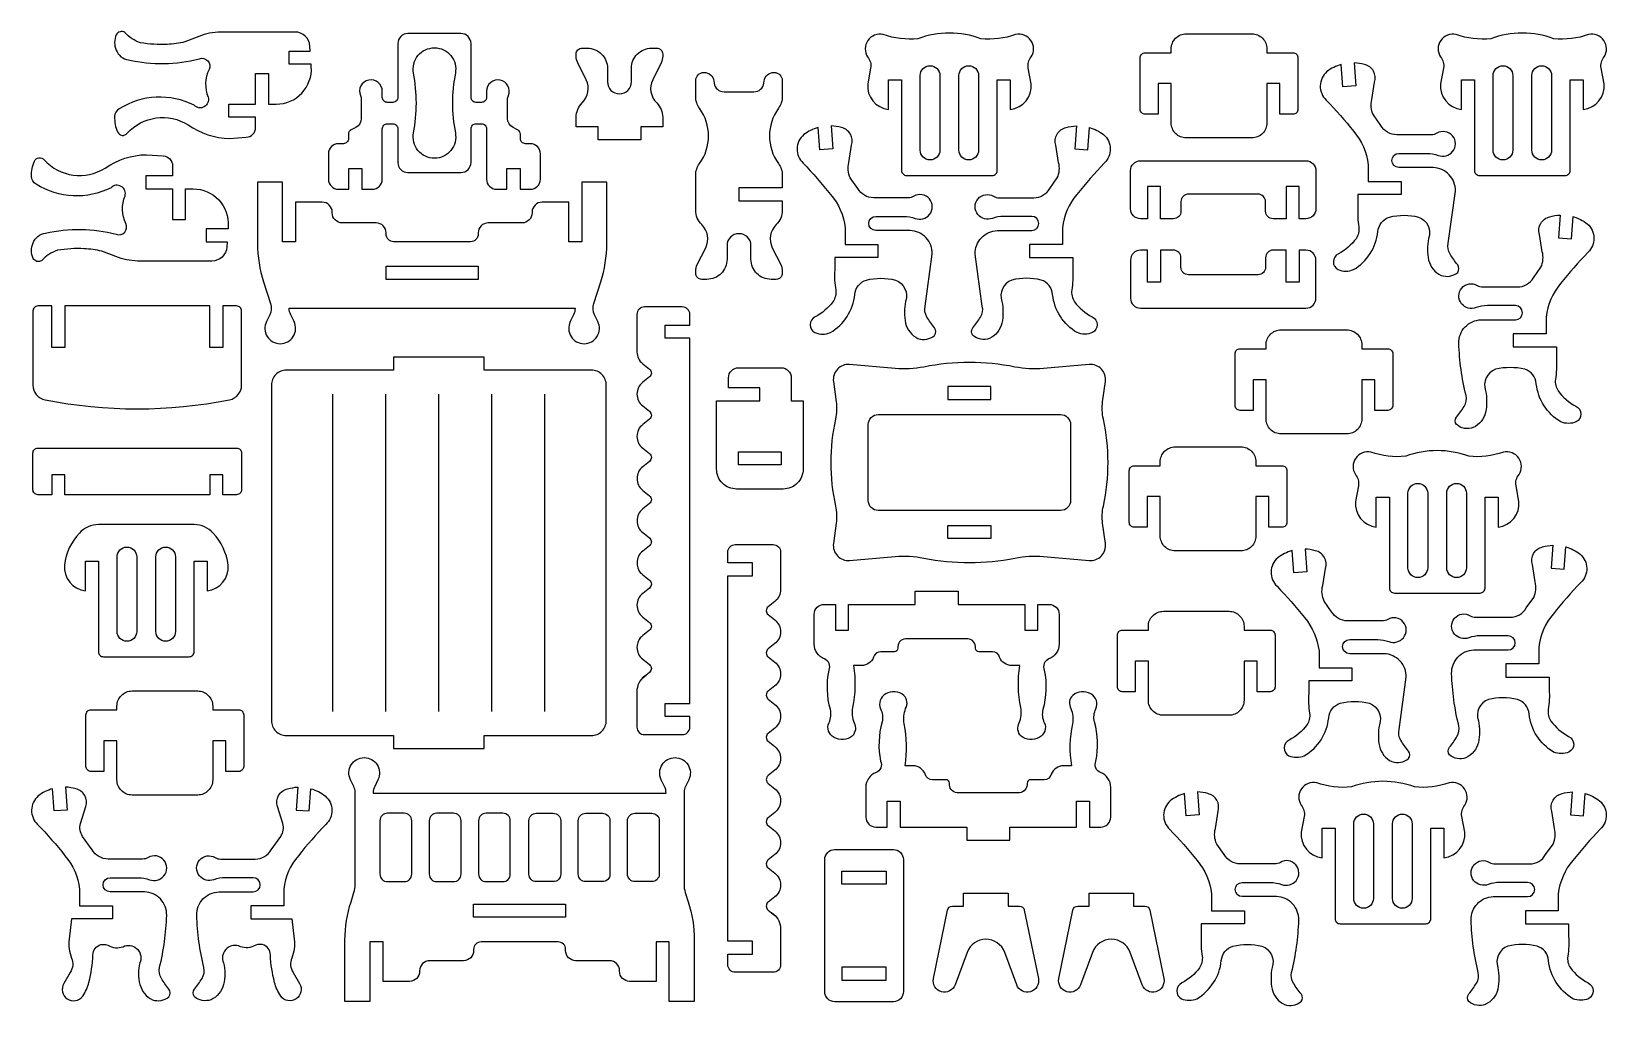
# Model space of a CAD drawing. Extents: x 660.7 to 721.1, y -10.6 to 64.2.
# Drawn here: x 660.7 to 721.1, y 26.8 to 64.2 of the extents above; entities that cross this region are included whole.
import ezdxf

# ---------------------------------------------------------------- set-up
doc = ezdxf.new("R2010")
doc.units = 0
doc.header["$MEASUREMENT"] = 0
doc.layers.add('KONTUR', color=20, linetype='CONTINUOUS')

msp = doc.modelspace()

# ---------------------------------------------------------------- linework, layer by layer
at = {"layer": 'KONTUR'}
for points in [[(669.789, 61.382), (670.082, 61.382, 0.433432), (671.425, 62.815), (671.419, 62.912), (670.575, 62.912), (670.575, 63.412), (671.386, 63.412), (671.373, 63.613, 0.395253), (670.797, 64.152), (668.048, 64.152, 0.077687), (667.212, 64.022), (666.578, 63.773, -0.042031), (665.894, 63.677, -0.051106), (664.877, 63.737, -0.13778), (664.269, 64.135, 0.443717), (663.941, 64.048, 0.213303), (663.939, 63.459, 0.283264), (664.413, 63.084, 0.123296), (667.129, 63.125, -0.670336), (667.502, 62.715, 0.213141), (667.467, 61.647, -0.77774), (666.931, 61.338, 0.263991), (664.059, 61.199, 0.272682), (663.878, 60.904, 0.117689), (663.994, 60.315, 0.58058), (664.36, 60.266, -0.364324), (666.705, 60.582, 0.149435), (668.289, 60.069), (668.929, 60.11, 0.395611), (669.289, 60.493), (669.289, 60.882), (668.258, 60.882), (668.258, 61.382), (669.289, 61.382), (669.289, 62.559), (669.789, 62.559)], [(678.987, 61.71, 0.474116), (678.672, 62.307, 0.474116), (678.15, 61.879), (678.15, 61.643, -0.414214), (677.957, 61.45), (677.746, 61.45, -0.414214), (677.553, 61.643), (677.553, 63.707, 0.414214), (677.169, 64.092), (675.13, 64.092, 0.414214), (674.745, 63.707), (674.745, 61.643, -0.414214), (674.553, 61.45), (674.342, 61.45, -0.414214), (674.149, 61.643), (674.149, 61.879, 0.474116), (673.627, 62.307, 0.474116), (673.312, 61.71, -0.10039), (673.343, 61.56), (673.343, 60.831, -0.283093), (673.131, 60.487), (672.957, 60.399, 0.283093), (672.851, 60.228), (672.851, 60.056, -0.414214), (672.659, 59.864), (672.468, 59.864, 0.414214), (672.083, 59.479), (672.083, 58.501, 0.414214), (672.468, 58.117), (672.866, 58.117), (672.866, 58.908), (673.366, 58.908), (673.366, 58.117), (673.765, 58.117, 0.414214), (674.149, 58.501), (674.149, 60.436, -0.414214), (674.342, 60.628), (674.553, 60.628, -0.414214), (674.745, 60.436), (674.745, 59.143, 0.414214), (675.13, 58.758), (677.169, 58.758, 0.414214), (677.553, 59.143), (677.553, 60.436, -0.414214), (677.746, 60.628), (677.957, 60.628, -0.414214), (678.15, 60.436), (678.15, 58.501, 0.414214), (678.534, 58.117), (678.933, 58.117), (678.933, 58.908), (679.433, 58.908), (679.433, 58.117), (679.831, 58.117, 0.414214), (680.216, 58.501), (680.216, 59.479, 0.414214), (679.831, 59.864), (679.64, 59.864, -0.414214), (679.448, 60.056), (679.448, 60.228, 0.283093), (679.342, 60.399), (679.168, 60.487, -0.283093), (678.956, 60.831), (678.956, 61.56, -0.10039)], [(695.91, 64.113, 0.088383), (694.701, 63.896, -0.111237), (693.37, 64.054, 0.672511), (692.771, 63.194, -0.226774), (692.886, 62.766), (692.774, 62.163, 0.411397), (693.573, 61.179), (693.573, 62.32), (694.073, 62.32), (694.073, 58.837, 0.414214), (694.266, 58.645), (697.555, 58.645, 0.414214), (697.747, 58.837), (697.747, 62.32), (698.247, 62.32), (698.247, 61.179, 0.411397), (699.047, 62.163), (698.934, 62.766, -0.226774), (699.049, 63.194, 0.672511), (698.451, 64.054, -0.111237), (697.119, 63.896, 0.088383)], [(704.42, 60.664), (704.42, 62.169), (703.92, 62.169), (703.92, 60.992), (703.423, 60.992, -0.414214), (703.231, 61.184), (703.231, 63.166, -0.414214), (703.423, 63.358), (704.42, 63.358), (704.42, 63.504, -0.414214), (704.997, 64.081), (707.516, 64.081, -0.414214), (708.093, 63.504), (708.093, 63.358), (709.09, 63.358, -0.414214), (709.282, 63.166), (709.282, 61.184, -0.414214), (709.09, 60.992), (708.593, 60.992), (708.593, 62.169), (708.093, 62.169), (708.093, 60.664, -0.414214), (707.516, 60.087), (704.997, 60.087, -0.414214)], [(717.893, 64.113, 0.088383), (716.684, 63.896, -0.111237), (715.352, 64.054, 0.672511), (714.754, 63.194, -0.226774), (714.869, 62.766), (714.756, 62.163, 0.411397), (715.556, 61.179), (715.556, 62.32), (716.056, 62.32), (716.056, 58.837, 0.414214), (716.248, 58.645), (719.537, 58.645, 0.414214), (719.729, 58.837), (719.729, 62.32), (720.229, 62.32), (720.229, 61.179, 0.411397), (721.029, 62.163), (720.917, 62.766, -0.226774), (721.032, 63.194, 0.672511), (720.433, 64.054, -0.111237), (719.102, 63.896, 0.088383)], [(675.347, 62.572, -0.471204), (676.149, 63.544, -0.471204), (676.952, 62.572, 0.095585), (676.952, 60.277, -0.471204), (676.149, 59.305, -0.471204), (675.347, 60.277, 0.095585)], [(682.426, 60.015), (682.426, 60.515), (681.588, 60.515), (681.588, 60.878, -0.201878), (681.82, 61.428, 0.325635), (681.971, 62.321), (681.649, 62.966, -0.116123), (681.588, 63.224), (681.588, 63.301, -0.414214), (681.819, 63.531), (682.019, 63.531, -0.414214), (682.788, 62.762), (682.788, 62.237, 1), (683.709, 62.237), (683.709, 62.762, -0.414214), (684.478, 63.531), (684.678, 63.531, -0.414214), (684.909, 63.301), (684.909, 63.224, -0.116123), (684.849, 62.966), (684.527, 62.321, 0.325635), (684.678, 61.428, -0.201878), (684.909, 60.878), (684.909, 60.515), (684.071, 60.515), (684.071, 60.015)], [(694.789, 62.478, -1), (695.545, 62.478), (695.545, 59.617, -1), (694.789, 59.617)], [(696.276, 62.478, -1), (697.031, 62.478), (697.031, 59.617, -1), (696.276, 59.617)], [(711.619, 56.663, -0.180382), (711.515, 56.218, -0.114184), (710.834, 55.635, 0.61467), (710.822, 55.029, 0.190419), (711.416, 55.029, 0.236111), (712.352, 56.492, -0.305922), (712.796, 57.049, -0.117873), (713.913, 57.049, -0.410093), (714.299, 56.225, 0.099629), (714.299, 55.396, 0.228734), (714.776, 54.809, 0.269899), (715.413, 54.924, 0.341497), (715.413, 55.212, -0.037711), (715.121, 55.626, -0.201322), (715.051, 56.042), (715.325, 58.047, 0.414214), (714.472, 58.949), (713.157, 58.949, -1), (713.157, 59.492), (714.23, 59.492, -0.088172), (714.665, 59.415, 0.31679), (715.217, 59.562, 0.844509), (714.617, 60.265, -0.139482), (714.402, 60.207), (713.079, 60.207, -0.267949), (712.464, 60.562), (712.176, 60.967, -0.174881), (712.123, 61.564), (712.227, 62.225, 0.443368), (711.836, 62.904, 0.062392), (711.442, 62.968), (711.507, 62.091), (711.008, 62.053), (710.945, 62.908, 0.096799), (710.395, 62.63, 0.444682), (710.37, 61.537, -0.025048), (711.422, 60.336, -0.150438), (711.98, 59.056), (711.98, 58.411), (713.242, 58.411), (713.242, 57.911), (711.583, 57.911), (711.583, 57.424, 0.057319)], [(716.771, 62.478, -1), (717.527, 62.478), (717.527, 59.617, -1), (716.771, 59.617)], [(718.258, 62.478, -1), (719.014, 62.478), (719.014, 59.617, -1), (718.258, 59.617)], [(689.496, 61.676, -0.158286), (689.35, 61.224, 0.324707), (689.35, 59.104, -0.158286), (689.496, 58.652), (689.496, 58.172), (687.836, 58.172), (687.836, 57.672), (689.496, 57.672), (689.496, 57.31, -0.201878), (689.265, 56.759, 0.325635), (689.114, 55.866), (689.436, 55.221, -0.116123), (689.496, 54.963), (689.496, 54.886, -0.414214), (689.266, 54.656), (689.066, 54.656, -0.414214), (688.296, 55.425), (688.296, 55.95, 1), (687.376, 55.95), (687.376, 55.425, -0.414214), (686.607, 54.656), (686.406, 54.656, -0.414214), (686.176, 54.886), (686.176, 54.963, -0.116123), (686.236, 55.221), (686.558, 55.866, 0.325635), (686.407, 56.759, -0.201878), (686.176, 57.31), (686.176, 58.652, -0.158286), (686.322, 59.104, 0.324707), (686.322, 61.224, -0.158286), (686.176, 61.676), (686.176, 62.29, -0.414214), (686.483, 62.598), (686.489, 62.598, -0.373213), (686.87, 62.268), (686.881, 62.188, 0.373213), (687.262, 61.857), (688.41, 61.857, 0.373213), (688.791, 62.188), (688.802, 62.268, -0.373213), (689.183, 62.598), (689.189, 62.598, -0.414214), (689.496, 62.29)], [(691.547, 54.243, -0.180382), (691.442, 53.799, -0.114184), (690.761, 53.215, 0.61467), (690.75, 52.61, 0.190419), (691.343, 52.61, 0.236111), (692.279, 54.073, -0.305922), (692.724, 54.63, -0.117873), (693.84, 54.63, -0.410093), (694.227, 53.806, 0.099629), (694.227, 52.977, 0.228734), (694.703, 52.389, 0.269899), (695.34, 52.505, 0.341497), (695.34, 52.793, -0.037711), (695.048, 53.206, -0.201322), (694.978, 53.623), (695.252, 55.628, 0.414214), (694.399, 56.53), (693.084, 56.53, -1), (693.084, 57.073), (694.158, 57.073, -0.088172), (694.593, 56.995, 0.31679), (695.145, 57.143, 0.844509), (694.544, 57.846, -0.139482), (694.33, 57.788), (693.006, 57.788, -0.267949), (692.392, 58.143), (692.103, 58.548, -0.174881), (692.05, 59.145), (692.155, 59.806, 0.443368), (691.763, 60.485, 0.062392), (691.369, 60.549), (691.434, 59.671), (690.936, 59.634), (690.872, 60.489, 0.096799), (690.323, 60.211, 0.444682), (690.297, 59.118, -0.025048), (691.349, 57.917, -0.150438), (691.907, 56.637), (691.907, 55.992), (693.169, 55.992), (693.169, 55.492), (691.51, 55.492), (691.51, 55.005, 0.057319)], [(700.604, 54.243, 0.180382), (700.709, 53.799, 0.114184), (701.389, 53.215, -0.61467), (701.401, 52.61, -0.190419), (700.808, 52.61, -0.236111), (699.871, 54.073, 0.305922), (699.427, 54.63, 0.117873), (698.31, 54.63, 0.410093), (697.924, 53.806, -0.099629), (697.924, 52.977, -0.228734), (697.448, 52.389, -0.269899), (696.81, 52.505, -0.341497), (696.81, 52.793, 0.037711), (697.103, 53.206, 0.201322), (697.173, 53.623), (696.899, 55.628, -0.414214), (697.751, 56.53), (699.067, 56.53, 1), (699.067, 57.073), (697.993, 57.073, 0.088172), (697.558, 56.995, -0.31679), (697.006, 57.143, -0.844509), (697.606, 57.846, 0.139482), (697.821, 57.788), (699.144, 57.788, 0.267949), (699.759, 58.143), (700.048, 58.548, 0.174881), (700.101, 59.145), (699.996, 59.806, -0.443368), (700.388, 60.485, -0.062392), (700.782, 60.549), (700.717, 59.671), (701.215, 59.634), (701.279, 60.489, -0.096799), (701.828, 60.211, -0.444682), (701.854, 59.118, 0.025048), (700.801, 57.917, 0.150438), (700.243, 56.637), (700.243, 55.992), (698.981, 55.992), (698.981, 55.492), (700.641, 55.492), (700.641, 55.005, -0.057319)], [(666.601, 58.129), (666.893, 58.129, -0.433432), (668.237, 56.695), (668.23, 56.599), (667.387, 56.599), (667.387, 56.099), (668.198, 56.099), (668.185, 55.898, -0.395253), (667.609, 55.358), (664.86, 55.358, -0.077687), (664.024, 55.489), (663.389, 55.738, 0.042031), (662.705, 55.834, 0.051106), (661.689, 55.773, 0.13778), (661.08, 55.375, -0.443717), (660.753, 55.463, -0.213303), (660.751, 56.052, -0.283264), (661.225, 56.427, -0.123296), (663.941, 56.386, 0.670336), (664.314, 56.796, -0.213141), (664.279, 57.864, 0.77774), (663.743, 58.173, -0.263991), (660.87, 58.311, -0.272682), (660.69, 58.606, -0.117689), (660.806, 59.195, -0.58058), (661.171, 59.245, 0.364324), (663.517, 58.929, -0.149435), (665.101, 59.442), (665.741, 59.401, -0.395611), (666.101, 59.017), (666.101, 58.629), (665.07, 58.629), (665.07, 58.129), (666.101, 58.129), (666.101, 56.951), (666.601, 56.951)], [(704.506, 56.983), (704.005, 56.983), (704.005, 58.215), (703.505, 58.215), (703.505, 56.983), (703.243, 56.983, -0.414214), (702.858, 57.368), (702.858, 58.825, -0.414214), (703.243, 59.21), (709.592, 59.21, -0.414214), (709.976, 58.825), (709.976, 57.368, -0.414214), (709.592, 56.983), (709.33, 56.983), (709.33, 58.215), (708.83, 58.215), (708.83, 56.983), (708.329, 56.983, -0.414214), (708.04, 57.272), (708.04, 57.639, 0.414214), (707.752, 57.927), (705.083, 57.927, 0.414214), (704.794, 57.639), (704.794, 57.272, -0.414214)], [(681.803, 58.385), (681.803, 56.102), (681.303, 56.102), (681.303, 57.617), (680.282, 57.617, 0.414214), (679.897, 57.232), (679.897, 57.208, -0.414214), (679.512, 56.823), (678.212, 56.823, 0.414214), (677.827, 56.439), (677.827, 56.391, -0.414214), (677.539, 56.102), (674.585, 56.102, -0.414214), (674.297, 56.391), (674.297, 56.439, 0.414214), (673.912, 56.823), (672.612, 56.823, -0.414214), (672.227, 57.208), (672.227, 57.232, 0.414214), (671.843, 57.617), (670.821, 57.617), (670.821, 56.102), (670.321, 56.102), (670.321, 58.385), (669.362, 58.385), (669.362, 56.033, 0.077953), (669.593, 54.561), (669.862, 53.723, -0.19395), (669.831, 53.292), (669.705, 53.034, 0.55474), (670.234, 52.187, 0.55474), (670.762, 53.034), (670.636, 53.292, -0.114229), (670.577, 53.546), (681.547, 53.546, -0.114229), (681.488, 53.292), (681.362, 53.034, 0.55474), (681.891, 52.187, 0.55474), (682.419, 53.034), (682.293, 53.292, -0.19395), (682.262, 53.723), (682.532, 54.561, 0.077953), (682.762, 56.033), (682.762, 58.385)], [(719.163, 50.818, 0.180382), (719.267, 50.373, 0.114184), (719.948, 49.79, -0.61467), (719.96, 49.184, -0.190419), (719.367, 49.184, -0.236111), (718.43, 50.647, 0.305922), (717.986, 51.204, 0.117873), (716.869, 51.204, 0.410093), (716.483, 50.38, -0.099629), (716.483, 49.551, -0.228734), (716.007, 48.964, -0.269899), (715.369, 49.079, -0.341497), (715.369, 49.368, 0.037711), (715.661, 49.781, 0.201322), (715.732, 50.197, -0.052119), (715.457, 52.202, -0.414214), (716.31, 53.104), (717.626, 53.104, 1), (717.626, 53.647), (716.552, 53.647, 0.088172), (716.117, 53.57, -0.31679), (715.565, 53.718, -0.844509), (716.165, 54.42, 0.139482), (716.38, 54.363), (717.703, 54.363, 0.267949), (718.318, 54.717), (718.607, 55.123, 0.174881), (718.66, 55.719), (718.555, 56.38, -0.443368), (718.947, 57.059, -0.062392), (719.341, 57.123), (719.275, 56.246), (719.774, 56.209), (719.838, 57.063, -0.096799), (720.387, 56.785, -0.444682), (720.412, 55.692, 0.025048), (719.36, 54.491, 0.150438), (718.802, 53.211), (718.802, 52.566), (717.54, 52.566), (717.54, 52.066), (719.2, 52.066), (719.2, 51.579, -0.057319)], [(704.506, 55.776), (704.005, 55.776), (704.005, 54.544), (703.505, 54.544), (703.505, 55.776), (703.243, 55.776, 0.414214), (702.858, 55.391), (702.858, 53.934, 0.414214), (703.243, 53.55), (709.592, 53.55, 0.414214), (709.976, 53.934), (709.976, 55.391, 0.414214), (709.592, 55.776), (709.33, 55.776), (709.33, 54.544), (708.83, 54.544), (708.83, 55.776), (708.329, 55.776, 0.414214), (708.04, 55.488), (708.04, 55.12, -0.414214), (707.752, 54.832), (705.083, 54.832, -0.414214), (704.794, 55.12), (704.794, 55.488, 0.414214)], [(661.963, 53.634), (661.963, 52.041), (661.463, 52.041), (661.463, 53.634), (660.935, 53.634, 0.414214), (660.743, 53.441), (660.743, 50.598, 0.358275), (661.208, 50.032, 0.097651), (668.285, 50.032, 0.358275), (668.75, 50.598), (668.75, 53.441, 0.414214), (668.558, 53.634), (668.03, 53.634), (668.03, 52.041), (667.53, 52.041), (667.53, 53.634)], [(684.271, 39.464, 0.229334), (683.922, 38.909), (683.922, 37.466, 0.414214), (684.211, 37.178), (685.661, 37.178, 0.414214), (685.949, 37.466), (685.949, 37.874), (685.004, 37.874), (685.004, 38.374), (685.949, 38.374), (685.949, 52.403), (685.004, 52.403), (685.004, 52.903), (685.949, 52.903), (685.949, 53.311, 0.414214), (685.661, 53.599), (684.211, 53.599, 0.414214), (683.922, 53.311), (683.922, 51.868, 0.229334), (684.141, 51.416), (684.402, 51.21, -0.484131), (684.402, 50.908), (684.142, 50.703, 0.484131), (684.142, 49.795), (684.402, 49.59, -0.484131), (684.402, 49.288), (684.142, 49.083, 0.484131), (684.142, 48.175), (684.402, 47.97, -0.484131), (684.402, 47.668), (684.142, 47.462, 0.484131), (684.142, 46.555), (684.402, 46.349, -0.484131), (684.402, 46.048), (684.142, 45.842, 0.484131), (684.142, 44.935), (684.402, 44.729, -0.484131), (684.402, 44.428), (684.142, 44.222, 0.484131), (684.142, 43.315), (684.402, 43.109, -0.484131), (684.402, 42.807), (684.142, 42.602, 0.484131), (684.142, 41.694), (684.402, 41.489, -0.484131), (684.402, 41.187), (684.142, 40.982, 0.484131), (684.142, 40.074), (684.402, 39.869, -0.484131), (684.402, 39.567), (684.142, 39.362)], [(708.059, 49.299), (708.059, 50.805), (707.559, 50.805), (707.559, 49.628), (707.063, 49.628, -0.414214), (706.871, 49.82), (706.871, 51.802, -0.414214), (707.063, 51.994), (708.059, 51.994), (708.059, 52.14, -0.414214), (708.636, 52.717), (711.156, 52.717, -0.414214), (711.733, 52.14), (711.733, 51.994), (712.73, 51.994, -0.414214), (712.922, 51.802), (712.922, 49.82, -0.414214), (712.73, 49.628), (712.233, 49.628), (712.233, 50.805), (711.733, 50.805), (711.733, 49.299, -0.414214), (711.156, 48.723), (708.636, 48.723, -0.414214)], [(682.745, 37.72), (682.745, 50.595, 0.414214), (682.168, 51.172), (678.056, 51.172), (678.056, 51.672), (674.584, 51.672), (674.584, 51.172), (670.472, 51.172, 0.414214), (669.895, 50.595), (669.895, 37.72, 0.414214), (670.472, 37.143), (674.584, 37.143), (674.584, 36.643), (678.056, 36.643), (678.056, 37.143), (682.168, 37.143, 0.414214)], [(691.359, 47.625, 0.05321), (691.538, 45.954, -0.086893), (691.564, 45.291), (691.459, 44.514, 0.481055), (692.082, 43.863), (693.832, 44.018, -0.071729), (694.928, 43.958, 0.09921), (698.426, 43.958, -0.071729), (699.522, 44.018), (701.272, 43.863, 0.481055), (701.895, 44.514), (701.79, 45.291, -0.086893), (701.816, 45.954, 0.05321), (701.995, 47.625, 0.05321), (701.816, 49.295, -0.086893), (701.79, 49.958), (701.895, 50.735, 0.481055), (701.272, 51.387), (699.522, 51.231, -0.071729), (698.426, 51.291, 0.09921), (694.928, 51.291, -0.071729), (693.832, 51.231), (692.082, 51.387, 0.481055), (691.459, 50.735), (691.564, 49.958, -0.086893), (691.538, 49.295, 0.05321)], [(687.746, 46.606, -0.414214), (686.977, 47.376), (686.977, 49.987), (688.637, 49.987), (688.637, 50.487), (687.435, 50.487), (687.435, 50.878, -0.414214), (687.819, 51.263), (689.455, 51.263, -0.414214), (689.84, 50.878), (689.84, 49.987), (690.298, 49.987), (690.298, 47.376, -0.414214), (689.528, 46.606)], [(700.173, 45.784), (693.181, 45.784, -0.414214), (692.796, 46.169), (692.796, 49.081, -0.414214), (693.181, 49.466), (700.173, 49.466, -0.414214), (700.558, 49.081), (700.558, 46.169, -0.414214)], [(667.53, 46.389), (661.963, 46.389), (661.963, 47.149), (661.463, 47.149), (661.463, 46.389), (660.935, 46.389, -0.414214), (660.743, 46.581), (660.743, 47.988, -0.414214), (660.935, 48.181), (668.558, 48.181, -0.414214), (668.75, 47.988), (668.75, 46.581, -0.414214), (668.558, 46.389), (668.03, 46.389), (668.03, 47.149), (667.53, 47.149)], [(703.999, 44.809), (703.999, 46.315), (703.499, 46.315), (703.499, 45.137), (703.002, 45.137, -0.414214), (702.81, 45.329), (702.81, 47.311, -0.414214), (703.002, 47.503), (703.999, 47.503), (703.999, 47.649, -0.414214), (704.575, 48.226), (707.095, 48.226, -0.414214), (707.672, 47.649), (707.672, 47.503), (708.669, 47.503, -0.414214), (708.861, 47.311), (708.861, 45.329, -0.414214), (708.669, 45.137), (708.172, 45.137), (708.172, 46.315), (707.672, 46.315), (707.672, 44.809, -0.414214), (707.095, 44.232), (704.575, 44.232, -0.414214)], [(714.627, 48.082, 0.088383), (713.418, 47.865, -0.111237), (712.086, 48.022, 0.672511), (711.488, 47.163, -0.226774), (711.603, 46.734), (711.491, 46.132, 0.411397), (712.29, 45.148), (712.29, 46.289), (712.79, 46.289), (712.79, 42.806, 0.414214), (712.982, 42.614), (716.271, 42.614, 0.414214), (716.464, 42.806), (716.464, 46.289), (716.964, 46.289), (716.964, 45.148, 0.411397), (717.763, 46.132), (717.651, 46.734, -0.226774), (717.766, 47.163, 0.672511), (717.168, 48.022, -0.111237), (715.836, 47.865, 0.088383)], [(713.506, 46.447, -1), (714.261, 46.447), (714.261, 43.586, -1), (713.506, 43.586)], [(714.992, 46.447, -1), (715.748, 46.447), (715.748, 43.586, -1), (714.992, 43.586)], [(666.93, 45.247), (663.256, 45.247, 0.200898), (662.527, 44.91, 0.168545), (661.957, 43.687, 0.411397), (662.756, 42.703), (662.756, 43.844), (663.256, 43.844), (663.256, 40.361, 0.414214), (663.449, 40.169), (666.738, 40.169, 0.414214), (666.93, 40.361), (666.93, 43.844), (667.43, 43.844), (667.43, 42.703, 0.411397), (668.23, 43.687, 0.168545), (667.659, 44.91, 0.200898)], [(663.972, 44.002, -1), (664.728, 44.002), (664.728, 41.141, -1), (663.972, 41.141)], [(665.459, 44.002, -1), (666.214, 44.002), (666.214, 41.141, -1), (665.459, 41.141)], [(689.085, 30.341, -0.229334), (689.434, 29.786), (689.434, 28.344, -0.414214), (689.145, 28.055), (687.695, 28.055, -0.414214), (687.407, 28.344), (687.407, 28.751), (688.352, 28.751), (688.352, 29.251), (687.407, 29.251), (687.407, 43.28), (688.352, 43.28), (688.352, 43.78), (687.407, 43.78), (687.407, 44.188, -0.414214), (687.695, 44.476), (689.145, 44.476, -0.414214), (689.434, 44.188), (689.434, 42.746, -0.229334), (689.215, 42.293), (688.954, 42.087, 0.484131), (688.954, 41.785), (689.214, 41.58, -0.484131), (689.214, 40.672), (688.954, 40.467, 0.484131), (688.954, 40.165), (689.214, 39.96, -0.484131), (689.214, 39.052), (688.954, 38.847, 0.484131), (688.954, 38.545), (689.214, 38.34, -0.484131), (689.214, 37.432), (688.954, 37.227, 0.484131), (688.954, 36.925), (689.214, 36.719, -0.484131), (689.214, 35.812), (688.954, 35.606, 0.484131), (688.954, 35.305), (689.214, 35.099, -0.484131), (689.214, 34.192), (688.954, 33.986, 0.484131), (688.954, 33.684), (689.214, 33.479, -0.484131), (689.214, 32.571), (688.954, 32.366, 0.484131), (688.954, 32.064), (689.214, 31.859, -0.484131), (689.214, 30.951), (688.954, 30.746, 0.484131), (688.954, 30.444), (689.214, 30.239)], [(709.731, 37.997, -0.180382), (709.627, 37.553, -0.114184), (708.946, 36.969, 0.61467), (708.934, 36.364, 0.190419), (709.528, 36.364, 0.236111), (710.464, 37.827, -0.305922), (710.909, 38.384, -0.117873), (712.025, 38.384, -0.410093), (712.411, 37.56, 0.099629), (712.411, 36.731, 0.228734), (712.888, 36.143, 0.269899), (713.525, 36.259, 0.341497), (713.525, 36.547, -0.037711), (713.233, 36.96, -0.201322), (713.163, 37.377), (713.437, 39.382, 0.414214), (712.584, 40.284), (711.269, 40.284, -1), (711.269, 40.827), (712.342, 40.827, -0.088172), (712.777, 40.749, 0.31679), (713.329, 40.897, 0.844509), (712.729, 41.6, -0.139482), (712.514, 41.542), (711.191, 41.542, -0.267949), (710.576, 41.897), (710.288, 42.302, -0.174881), (710.235, 42.899), (710.339, 43.56, 0.443368), (709.948, 44.239, 0.062392), (709.554, 44.303), (709.619, 43.425), (709.12, 43.388), (709.057, 44.243, 0.096799), (708.507, 43.965, 0.444682), (708.482, 42.872, -0.025048), (709.534, 41.671, -0.150438), (710.092, 40.391), (710.092, 39.746), (711.354, 39.746), (711.354, 39.246), (709.695, 39.246), (709.695, 38.759, 0.057319)], [(718.886, 38.141, 0.180382), (718.991, 37.697, 0.114184), (719.671, 37.113, -0.61467), (719.683, 36.508, -0.190419), (719.09, 36.508, -0.236111), (718.154, 37.971, 0.305922), (717.709, 38.528, 0.117873), (716.592, 38.528, 0.410093), (716.206, 37.704, -0.099629), (716.206, 36.875, -0.228734), (715.73, 36.287, -0.269899), (715.093, 36.403, -0.341497), (715.093, 36.691, 0.037711), (715.385, 37.104, 0.201322), (715.455, 37.521, -0.052119), (715.181, 39.526, -0.414214), (716.033, 40.428), (717.349, 40.428, 1), (717.349, 40.971), (716.275, 40.971, 0.088172), (715.84, 40.893, -0.31679), (715.288, 41.041, -0.844509), (715.888, 41.744, 0.139482), (716.103, 41.686), (717.427, 41.686, 0.267949), (718.041, 42.041), (718.33, 42.446, 0.174881), (718.383, 43.043), (718.278, 43.704, -0.443368), (718.67, 44.383, -0.062392), (719.064, 44.447), (718.999, 43.569), (719.497, 43.532), (719.561, 44.387, -0.096799), (720.11, 44.109, -0.444682), (720.136, 43.016, 0.025048), (719.083, 41.815, 0.150438), (718.525, 40.535), (718.525, 39.89), (717.263, 39.89), (717.263, 39.39), (718.923, 39.39), (718.923, 38.903, -0.057319)], [(696.613, 40.86), (694.227, 40.86, 0.416597), (693.926, 40.496, -0.438914), (693.801, 40.36), (693.28, 40.361, 0.358235), (693.002, 40.146, -0.29887), (692.539, 39.827), (692.228, 39.827, -0.094158), (692.191, 38.219, 0.135936), (692.25, 37.63, -0.332095), (692.182, 37.123, -0.307804), (691.486, 37.07, -0.401002), (691.29, 37.64, 0.181945), (691.343, 38.143, -0.117839), (691.29, 39.65, 0.432952), (691.113, 40.086, -0.31016), (690.722, 40.656), (690.722, 41.795, -0.414214), (691.106, 42.18), (691.536, 42.18), (691.536, 41.186), (692.036, 41.186), (692.036, 42.18), (694.596, 42.18), (694.596, 42.68), (696.245, 42.68), (696.245, 42.18), (698.805, 42.18), (698.805, 41.186), (699.305, 41.186), (699.305, 42.18), (699.734, 42.18, -0.414214), (700.119, 41.795), (700.119, 40.656, -0.31016), (699.728, 40.086, 0.432952), (699.551, 39.65, -0.117839), (699.497, 38.143, 0.181945), (699.551, 37.64, -0.401002), (699.355, 37.07, -0.307804), (698.659, 37.123, -0.332095), (698.59, 37.63, 0.135936), (698.649, 38.219, -0.094158), (698.613, 39.827), (698.302, 39.827, -0.29887), (697.838, 40.146, 0.358235), (697.56, 40.361), (697.04, 40.36, -0.438914), (696.915, 40.496, 0.416597)], [(703.543, 38.497), (703.543, 40.002), (703.043, 40.002), (703.043, 38.825), (702.546, 38.825, -0.414214), (702.354, 39.017), (702.354, 40.999, -0.414214), (702.546, 41.191), (703.543, 41.191), (703.543, 41.337, -0.414214), (704.12, 41.914), (706.639, 41.914, -0.414214), (707.216, 41.337), (707.216, 41.191), (708.213, 41.191, -0.414214), (708.405, 40.999), (708.405, 39.017, -0.414214), (708.213, 38.825), (707.716, 38.825), (707.716, 40.002), (707.216, 40.002), (707.216, 38.497, -0.414214), (706.639, 37.92), (704.12, 37.92, -0.414214)], [(663.969, 35.437), (663.969, 36.942), (663.469, 36.942), (663.469, 35.765), (662.972, 35.765, -0.414214), (662.78, 35.957), (662.78, 37.939, -0.414214), (662.972, 38.131), (663.969, 38.131), (663.969, 38.277, -0.414214), (664.546, 38.854), (667.066, 38.854, -0.414214), (667.643, 38.277), (667.643, 38.131), (668.639, 38.131, -0.414214), (668.831, 37.939), (668.831, 35.957, -0.414214), (668.639, 35.765), (668.143, 35.765), (668.143, 36.942), (667.643, 36.942), (667.643, 35.437, -0.414214), (667.066, 34.86), (664.546, 34.86, -0.414214)], [(698.594, 34.95), (696.208, 34.95, -0.416597), (695.907, 35.313, 0.438914), (695.781, 35.449), (695.261, 35.448, -0.358235), (694.983, 35.663, 0.29887), (694.52, 35.982), (694.209, 35.982, 0.094158), (694.172, 37.59, -0.135936), (694.231, 38.179, 0.332095), (694.163, 38.686, 0.307804), (693.467, 38.739, 0.401002), (693.271, 38.169, -0.181945), (693.324, 37.666, 0.117839), (693.271, 36.159, -0.432952), (693.094, 35.723, 0.31016), (692.702, 35.153), (692.702, 34.014, 0.414214), (693.087, 33.629), (693.517, 33.629), (693.517, 34.623), (694.017, 34.623), (694.017, 33.629), (696.577, 33.629), (696.577, 33.129), (698.226, 33.129), (698.226, 33.629), (700.785, 33.629), (700.785, 34.623), (701.285, 34.623), (701.285, 33.629), (701.715, 33.629, 0.414214), (702.1, 34.014), (702.1, 35.153, 0.31016), (701.709, 35.723, -0.432952), (701.532, 36.159, 0.117839), (701.478, 37.666, -0.181945), (701.532, 38.169, 0.401002), (701.335, 38.739, 0.307804), (700.64, 38.686, 0.332095), (700.571, 38.179, -0.135936), (700.63, 37.59, 0.094158), (700.594, 35.982), (700.283, 35.982, 0.29887), (699.819, 35.663, -0.358235), (699.541, 35.448), (699.021, 35.449, 0.438914), (698.896, 35.313, -0.416597)], [(685.159, 26.939), (685.159, 29.222), (684.659, 29.222), (684.659, 27.707), (683.638, 27.707, -0.414214), (683.253, 28.092), (683.253, 28.116, 0.414214), (682.868, 28.501), (681.568, 28.501, -0.414214), (681.183, 28.886), (681.183, 28.934, 0.414214), (680.895, 29.222), (679.418, 29.222), (677.941, 29.222, 0.414214), (677.653, 28.934), (677.653, 28.886, -0.414214), (677.268, 28.501), (675.968, 28.501, 0.414214), (675.583, 28.116), (675.583, 28.092, -0.414214), (675.199, 27.707), (674.177, 27.707), (674.177, 29.222), (673.677, 29.222), (673.677, 26.939), (672.718, 26.939), (672.718, 29.292, -0.077953), (672.949, 30.764), (673.063, 31.12, 0.077953), (673.109, 31.415), (673.109, 34.979, 0.09608), (673.052, 35.191), (672.926, 35.449, -0.55474), (673.455, 36.296, -0.55474), (673.984, 35.449), (673.857, 35.191, 0.114229), (673.799, 34.937), (685.038, 34.937, 0.114229), (684.979, 35.191), (684.853, 35.449, -0.55474), (685.381, 36.296, -0.55474), (685.91, 35.449), (685.784, 35.191, 0.09608), (685.727, 34.979), (685.727, 31.415, 0.077953), (685.773, 31.12), (685.888, 30.764, -0.077953), (686.118, 29.292), (686.118, 26.939)], [(662.531, 30.605), (663.793, 30.605), (663.793, 30.105), (662.229, 30.105), (662.134, 29.327, 0.127457), (662.23, 28.603, -0.24599), (662.177, 28.053), (661.931, 27.627, 0.95683), (662.654, 27.138, 0.082114), (662.891, 27.669, 0.051047), (663.046, 28.713, -0.333842), (663.354, 29.123, -0.160842), (663.692, 29.054, 0.220914), (664.27, 29.067, -0.628977), (664.851, 28.419, 0.137758), (664.851, 27.59, 0.228734), (665.327, 27.002, 0.269899), (665.964, 27.118, 0.341497), (665.964, 27.406, -0.037711), (665.672, 27.819, -0.201322), (665.602, 28.236, 0.052119), (665.876, 30.241, 0.414214), (665.023, 31.143), (663.708, 31.143, -1), (663.708, 31.686), (664.782, 31.686, -0.088172), (665.217, 31.608, 0.31679), (665.769, 31.756, 0.844509), (665.168, 32.459, -0.139482), (664.954, 32.401), (663.63, 32.401, -0.267949), (663.016, 32.756), (662.652, 33.274, -0.22812), (662.57, 33.769), (662.779, 34.419, 0.443368), (662.387, 35.098, 0.062392), (661.993, 35.162), (662.058, 34.284), (661.56, 34.247), (661.496, 35.102, 0.096799), (660.947, 34.824, 0.444682), (660.921, 33.731, -0.025048), (661.973, 32.53, -0.150438), (662.531, 31.25)], [(670.373, 30.605), (669.111, 30.605), (669.111, 30.105), (670.675, 30.105), (670.77, 29.327, -0.127457), (670.674, 28.603, 0.24599), (670.727, 28.053), (670.973, 27.627, -0.95683), (670.251, 27.138, -0.082114), (670.013, 27.669, -0.051047), (669.858, 28.713, 0.333842), (669.55, 29.123, 0.160842), (669.212, 29.054, -0.220914), (668.634, 29.067, 0.628977), (668.053, 28.419, -0.137758), (668.053, 27.59, -0.228734), (667.577, 27.002, -0.269899), (666.94, 27.118, -0.341497), (666.94, 27.406, 0.037711), (667.232, 27.819, 0.201322), (667.302, 28.236, -0.052119), (667.028, 30.241, -0.414214), (667.881, 31.143), (669.196, 31.143, 1), (669.196, 31.686), (668.123, 31.686, 0.088172), (667.687, 31.608, -0.31679), (667.135, 31.756, -0.844509), (667.736, 32.459, 0.139482), (667.95, 32.401), (669.274, 32.401, 0.267949), (669.889, 32.756), (670.252, 33.274, 0.22812), (670.334, 33.769), (670.126, 34.419, -0.443368), (670.517, 35.098, -0.062392), (670.911, 35.162), (670.846, 34.284), (671.345, 34.247), (671.408, 35.102, -0.096799), (671.958, 34.824, -0.444682), (671.983, 33.731, 0.025048), (670.931, 32.53, 0.150438), (670.373, 31.25)], [(712.546, 35.387, 0.088383), (711.337, 35.169, -0.111237), (710.005, 35.327, 0.672511), (709.407, 34.468, -0.226774), (709.522, 34.039), (709.409, 33.437, 0.411397), (710.209, 32.453), (710.209, 33.594), (710.709, 33.594), (710.709, 30.111, 0.414214), (710.901, 29.919), (714.19, 29.919, 0.414214), (714.382, 30.111), (714.382, 33.594), (714.882, 33.594), (714.882, 32.453, 0.411397), (715.682, 33.437), (715.57, 34.039, -0.226774), (715.685, 34.468, 0.672511), (715.086, 35.327, -0.111237), (713.755, 35.169, 0.088383)], [(705.61, 28.672, -0.180382), (705.506, 28.228, -0.114184), (704.825, 27.644, 0.61467), (704.813, 27.039, 0.190419), (705.407, 27.039, 0.236111), (706.343, 28.502, -0.305922), (706.788, 29.058, -0.117873), (707.904, 29.058, -0.410093), (708.291, 28.234, 0.099629), (708.291, 27.406, 0.228734), (708.767, 26.818, 0.269899), (709.404, 26.933, 0.341497), (709.404, 27.222, -0.037711), (709.112, 27.635, -0.201322), (709.042, 28.052, 0.052119), (709.316, 30.057, 0.414214), (708.463, 30.959), (707.148, 30.959, -1), (707.148, 31.501), (708.221, 31.501, -0.088172), (708.657, 31.424, 0.31679), (709.209, 31.572, 0.844509), (708.608, 32.274, -0.139482), (708.393, 32.217), (707.07, 32.217, -0.267949), (706.455, 32.572), (706.167, 32.977, -0.174881), (706.114, 33.573), (706.218, 34.234, 0.443368), (705.827, 34.913, 0.062392), (705.433, 34.977), (705.498, 34.1), (704.999, 34.063), (704.936, 34.918, 0.096799), (704.386, 34.639, 0.444682), (704.361, 33.546, -0.025048), (705.413, 32.346, -0.150438), (705.971, 31.066), (705.971, 30.42), (707.233, 30.42), (707.233, 29.92), (705.574, 29.92), (705.574, 29.433, 0.057319)], [(719.633, 28.672, 0.180382), (719.737, 28.228, 0.114184), (720.418, 27.644, -0.61467), (720.43, 27.039, -0.190419), (719.836, 27.039, -0.236111), (718.9, 28.502, 0.305922), (718.456, 29.058, 0.117873), (717.339, 29.058, 0.410093), (716.953, 28.234, -0.099629), (716.953, 27.406, -0.228734), (716.476, 26.818, -0.269899), (715.839, 26.933, -0.341497), (715.839, 27.222, 0.037711), (716.131, 27.635, 0.201322), (716.202, 28.052, -0.052119), (715.927, 30.057, -0.414214), (716.78, 30.959), (718.096, 30.959, 1), (718.096, 31.501), (717.022, 31.501, 0.088172), (716.587, 31.424, -0.31679), (716.035, 31.572, -0.844509), (716.635, 32.274, 0.139482), (716.85, 32.217), (718.173, 32.217, 0.267949), (718.788, 32.572), (719.077, 32.977, 0.174881), (719.129, 33.573), (719.025, 34.234, -0.443368), (719.417, 34.913, -0.062392), (719.81, 34.977), (719.745, 34.1), (720.244, 34.063), (720.307, 34.918, -0.096799), (720.857, 34.639, -0.444682), (720.882, 33.546, 0.025048), (719.83, 32.346, 0.150438), (719.272, 31.066), (719.272, 30.42), (718.01, 30.42), (718.01, 29.92), (719.669, 29.92), (719.669, 29.433, -0.057319)], [(674.991, 34.161), (674.349, 34.161, 0.414214), (674.06, 33.872), (674.06, 31.823, 0.414214), (674.349, 31.535), (674.991, 31.535, 0.414214), (675.28, 31.823), (675.28, 33.872, 0.414214)], [(676.882, 34.161), (676.24, 34.161, 0.414214), (675.951, 33.872), (675.951, 31.823, 0.414214), (676.24, 31.535), (676.882, 31.535, 0.414214), (677.17, 31.823), (677.17, 33.872, 0.414214)], [(678.773, 34.161), (678.131, 34.161, 0.414214), (677.842, 33.872), (677.842, 31.823, 0.414214), (678.131, 31.535), (678.773, 31.535, 0.414214), (679.061, 31.823), (679.061, 33.872, 0.414214)], [(680.063, 34.161), (680.706, 34.161, -0.414214), (680.994, 33.872), (680.994, 31.823, -0.414214), (680.706, 31.535), (680.063, 31.535, -0.414214), (679.775, 31.823), (679.775, 33.872, -0.414214)], [(681.954, 34.161), (682.596, 34.161, -0.414214), (682.885, 33.872), (682.885, 31.823, -0.414214), (682.596, 31.535), (681.954, 31.535, -0.414214), (681.666, 31.823), (681.666, 33.872, -0.414214)], [(683.845, 34.161), (684.487, 34.161, -0.414214), (684.776, 33.872), (684.776, 31.823, -0.414214), (684.487, 31.535), (683.845, 31.535, -0.414214), (683.557, 31.823), (683.557, 33.872, -0.414214)], [(711.424, 33.751, -1), (712.18, 33.751), (712.18, 30.891, -1), (711.424, 30.891)], [(712.911, 33.751, -1), (713.667, 33.751), (713.667, 30.891, -1), (712.911, 30.891)], [(691.127, 27.311), (691.127, 32.382, -0.414214), (691.512, 32.767), (693.76, 32.767, -0.414214), (694.145, 32.382), (694.145, 27.311, -0.414214), (693.76, 26.926), (691.512, 26.926, -0.414214)], [(696.125, 27.573, -0.926264), (695.295, 27.81), (695.833, 30.438, -0.356279), (696.022, 30.592), (696.456, 30.592), (696.456, 31.092), (698.161, 31.092), (698.161, 30.592), (698.596, 30.592, -0.356279), (698.784, 30.438), (699.322, 27.81, -0.926264), (698.492, 27.573), (698.03, 28.82, 0.695938), (696.587, 28.82)], [(700.94, 27.573, -0.926264), (700.11, 27.81), (700.648, 30.438, -0.356279), (700.837, 30.592), (701.271, 30.592), (701.271, 31.092), (702.976, 31.092), (702.976, 30.592), (703.411, 30.592, -0.356279), (703.599, 30.438), (704.137, 27.81, -0.926264), (703.307, 27.573), (702.845, 28.82, 0.695938), (701.402, 28.82)]]:
    msp.add_lwpolyline(points, format="xyb", close=True, dxfattribs=at)
for points in [[(674.297, 54.657), (674.297, 55.157), (677.827, 55.157), (677.827, 54.657)], [(695.853, 50.038), (697.501, 50.038), (697.501, 50.538), (695.853, 50.538)], [(687.815, 47.538), (687.815, 48.038), (689.46, 48.038), (689.46, 47.538)], [(695.853, 45.212), (697.501, 45.212), (697.501, 44.712), (695.853, 44.712)], [(691.783, 31.941), (693.489, 31.941), (693.489, 31.441), (691.783, 31.441)], [(681.183, 30.667), (681.183, 30.167), (677.653, 30.167), (677.653, 30.667)], [(691.783, 27.752), (693.489, 27.752), (693.489, 28.252), (691.783, 28.252)]]:
    msp.add_lwpolyline(points, close=True, dxfattribs=at)
for points in [[(672.256, 38.071), (672.256, 50.243)], [(674.288, 38.071), (674.288, 50.243)], [(676.32, 38.071), (676.32, 50.243)], [(678.352, 38.071), (678.352, 50.243)], [(680.384, 38.071), (680.384, 50.243)], [(688.954, 40.165), (689.214, 39.96)], [(688.954, 38.545), (689.214, 38.34)], [(688.954, 36.925), (689.214, 36.719)], [(688.954, 35.305), (689.214, 35.099)], [(688.954, 33.684), (689.214, 33.479)], [(688.954, 32.064), (689.214, 31.859)]]:
    msp.add_lwpolyline(points, dxfattribs=at)

doc.saveas('drawing.dxf')
